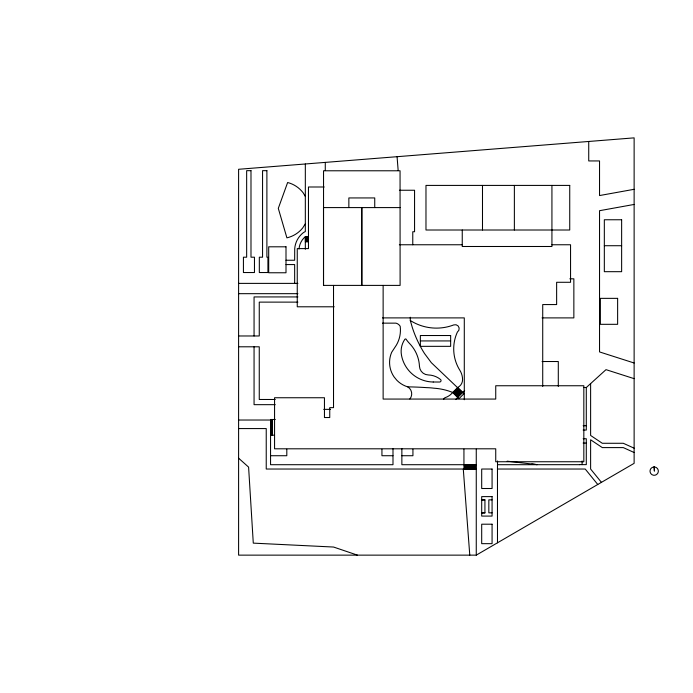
<?xml version="1.0" encoding="UTF-8"?>
<svg xmlns="http://www.w3.org/2000/svg" width="693" height="693" viewBox="0 0 693 693"><rect width="100%" height="100%" fill="white"/><g stroke="black" fill="none" stroke-linecap="round" stroke-linejoin="round"><path stroke-width="1.04" d="M305.327 223.848L302.685 227.98A28.474 28.474 0 0 1 286.902 237.846L278.3 208.359L287.63 182.51A28.474 28.474 0 0 1 303.153 192.793L305.327 196.405M453.153 392.896L458.125 387.924M453.612 393.355L458.584 388.383M454.071 393.815L459.043 388.842M454.53 394.274L459.502 389.301M454.989 394.733L459.961 389.761M455.448 395.192L460.421 390.22M455.907 395.651L460.88 390.679M456.366 396.11L461.339 391.138M456.826 396.569L461.798 391.597M457.285 397.028L462.257 392.056M455.665 399.566L464.665 390.566M583.549 387.491L586.295 387.526L606.003 369.655L634.13 378.655M476.264 555.136L634.13 463.34L634.13 137.864L238.6 169.283L238.6 555.136L476.264 555.136L476.264 449.151M634.13 189.302L599.54 195.556L599.54 160.941L588.729 160.941L588.729 141.467M634.13 204.444L599.54 210.698L599.54 351.931L634.13 363.002M324.22 186.997L308.463 186.997L308.463 248.596L297.254 248.596L297.254 306.791L334.199 306.791M399.411 190.246L414.561 190.246L414.561 231.739L412.768 231.739L412.768 244.759M400.104 207.588L323.492 207.588L323.492 285.395L400.104 285.395L400.06 170.781L323.544 170.781L323.553 285.395M299.029 249.03A18.018 18.018 0 0 1 305.327 236.642L308.246 236.642M305.327 237.292L308.246 237.292M305.327 237.942L308.246 237.942M305.327 238.591L308.246 238.591M305.327 239.241L308.246 239.241M305.327 239.891L308.246 239.891M305.327 240.54L308.246 240.54M305.327 241.19L308.246 241.19M305.327 241.84L308.246 241.84M399.359 244.759L462.248 244.759M551.931 244.759L570.556 244.759L570.556 282.285L556.635 282.285L556.635 304.565L542.723 304.565L542.723 386.408M604.331 245.72L621.638 245.72M286.001 260.247L294.655 260.247L294.716 248.709A22.349 22.349 0 0 1 301.334 234.433L302.408 233.454A10.352 10.352 0 0 1 305.327 231.575L305.327 163.981M286.001 264.57L294.655 264.57L294.655 283.385M569.828 278.82L573.856 278.82L573.856 317.896L542.047 317.896M238.6 283.385L297.903 283.385M238.6 293.676L297.903 293.676M297.912 296.933L254.062 296.933L254.062 335.975M297.912 302.122L259.26 302.122L259.26 335.975L238.6 335.975M382.475 317.896L464.293 317.896L464.293 399.722M382.432 323.146L395.894 323.146A6.783 6.783 0 0 1 400.199 326.325A29.782 29.782 0 0 1 396.396 345.088L391.692 352.261A25.494 25.494 0 0 0 394.066 376.897L396.794 380.223A25.494 25.494 0 0 0 407.718 386.859A351.931 351.931 0 0 1 426.507 387.63A72.999 72.999 0 0 1 433.896 388.193A61.729 61.729 0 0 1 452.694 392.437L458.957 398.692L463.929 393.719L431.332 362.69L424.514 353.525A114.345 114.345 0 0 1 412.3 327.434L410.299 320.495L410.299 317.247M420.356 340.93L450.649 340.93M238.6 346.795L259.26 346.795L259.26 399.48L275.225 399.48M542.073 361.521L558.298 361.521L558.298 386.399M275.234 404.669L254.062 404.669L254.062 346.795M323.7 409.364L330.509 409.364M275.277 419.49L270.556 419.49L270.556 464.708L392.992 464.708L392.992 448.631M238.6 420.027L270.911 420.027M583.142 425.736L586.295 425.736M238.6 428.569L266.233 428.569L266.233 469.031L476.264 469.031M583.142 430.067L586.295 430.067L586.295 387.526M270.556 435.178L274.489 435.178M583.142 438.738L586.295 438.738L586.295 464.631L579.539 464.631M583.142 443.061L586.295 443.061M270.556 455.725L286.807 455.725L286.807 449.237M392.992 455.725L381.938 455.725L381.938 449.237M401.862 455.725L412.933 455.725L412.933 449.237M476.264 464.708L401.862 464.708L401.862 448.631M497.522 464.708L579.651 464.674M497.487 542.81L497.47 469.031L585.213 469.031L597.764 484.485M481.696 499.861L484.935 499.861L484.935 512.898L481.696 512.898M492.073 499.861L488.834 499.861L488.834 512.837L492.073 512.837M481.696 499.913L484.935 499.913M481.696 512.837L484.935 512.837M531.774 464.007L537.188 464.631L507.163 461.183M357.441 555.136L333.558 547.037L253.283 543.13L248.596 467.117L238.6 458.177M634.13 448.18L623.293 443.277L602.312 443.277L590.618 435.455L590.618 383.601M634.13 452.512L623.293 447.6L602.312 447.6L590.618 439.778L590.618 469.031L601.437 482.354M397.072 156.687L398.154 170.409M463.288 469.031L469.776 555.136M654.383 466.978L654.383 471.136L653.967 466.978M582.094 460.94L582.094 464.631M551.931 185.412L551.931 246.491L462.248 246.491L462.248 230.007M514.371 185.412L514.371 230.007M497.522 460.958L497.47 469.031M482.493 185.412L482.493 230.007M475.615 464.708L475.615 469.031M474.974 464.708L474.974 469.031M474.324 464.708L474.324 469.031M473.674 464.708L473.674 469.031M473.024 464.708L473.024 469.031M472.375 464.708L472.375 469.031M471.725 464.708L471.725 469.031M471.075 464.708L471.075 469.031M470.426 464.708L470.426 469.031M469.776 464.708L469.776 469.031M469.126 464.708L469.126 469.031M468.477 464.708L468.477 469.031M467.827 464.708L467.827 469.031M467.177 464.708L467.177 469.031M466.536 464.708L466.536 469.031M465.887 464.708L465.887 469.031M465.237 464.708L465.237 469.031M464.587 464.708L464.587 469.031M463.938 449.151L463.938 469.031M383.134 285.395L383.134 399.064L495.738 399.064L495.738 385.75L583.827 385.75L583.827 461.746L495.738 461.746L495.738 448.804L274.567 448.804L274.567 397.747L324.454 397.747L324.454 417.532L329.747 417.532L329.747 407.64L333.524 407.64L333.524 285.395M374.74 207.588L374.74 197.938L348.856 197.938L348.856 207.588M361.859 207.588L361.859 285.395M361.746 207.588L361.746 285.395M325.277 162.396L325.277 170.487M305.327 236.642L305.327 249.272M272.505 419.49L272.505 435.178M271.855 419.49L271.855 435.178M271.206 419.49L271.206 435.178M407.718 386.859A8.065 8.065 0 0 1 409.849 398.995M410.299 320.495A48.571 48.571 0 0 0 453.776 324.913A4.028 4.028 0 0 1 457.397 332.051A40.307 40.307 0 0 0 459.849 370.27A17.827 17.827 0 0 1 462.569 379.608A8.662 8.662 0 0 1 457.666 387.465L452.694 392.437A15.852 15.852 0 0 1 445.339 397.583A2.616 2.616 0 0 0 443.624 399.471M654.175 466.961L653.629 466.995A4.175 4.175 0 0 0 650.658 473.38A4.175 4.175 0 0 0 657.7 473.38A4.175 4.175 0 0 0 654.72 466.995L654.175 466.961M433.22 381.999L432.753 381.999A32.727 32.727 0 0 1 401.498 355.292A21.24 21.24 0 0 1 404.894 339.241A1.291 1.291 0 0 1 405.899 338.964A35.793 35.793 0 0 0 409.71 343.659A35.005 35.005 0 0 1 419.456 366.311A9.061 9.061 0 0 0 428.265 374.948A20.34 20.34 0 0 1 440.54 379.495A1.395 1.395 0 0 1 440.54 381.661A1.629 1.629 0 0 1 439.509 382.025L433.22 381.999M250.987 170.669L246.656 170.669L246.656 257.198L243.425 257.198L243.425 272.54L254.461 272.54L254.461 257.198L250.987 257.198L250.987 170.669M266.892 170.669L262.56 170.669L262.56 257.198L259.329 257.198L259.329 272.54L267.931 272.54L267.931 257.198L266.892 257.198L266.892 170.669M569.733 185.412L425.978 185.412L425.978 230.007L569.733 230.007L569.733 185.412M621.638 219.759L604.331 219.759L604.331 271.682L621.638 271.682L621.638 219.759M286.001 246.803L268.693 246.803L268.693 272.765L286.001 272.765L286.001 246.803M617.628 298.354L600.32 298.354L600.32 324.315L617.628 324.315L617.628 298.354M450.649 335.525L420.356 335.525L420.356 346.335L450.649 346.335L450.649 335.525M492.073 469.031L481.696 469.031L481.696 488.504L492.073 488.504L492.073 469.031M492.073 496.612L481.696 496.612L481.696 516.086L492.073 516.086L492.073 496.612M492.073 524.203L481.696 524.203L481.696 543.667L492.073 543.667L492.073 524.203"/></g></svg>
